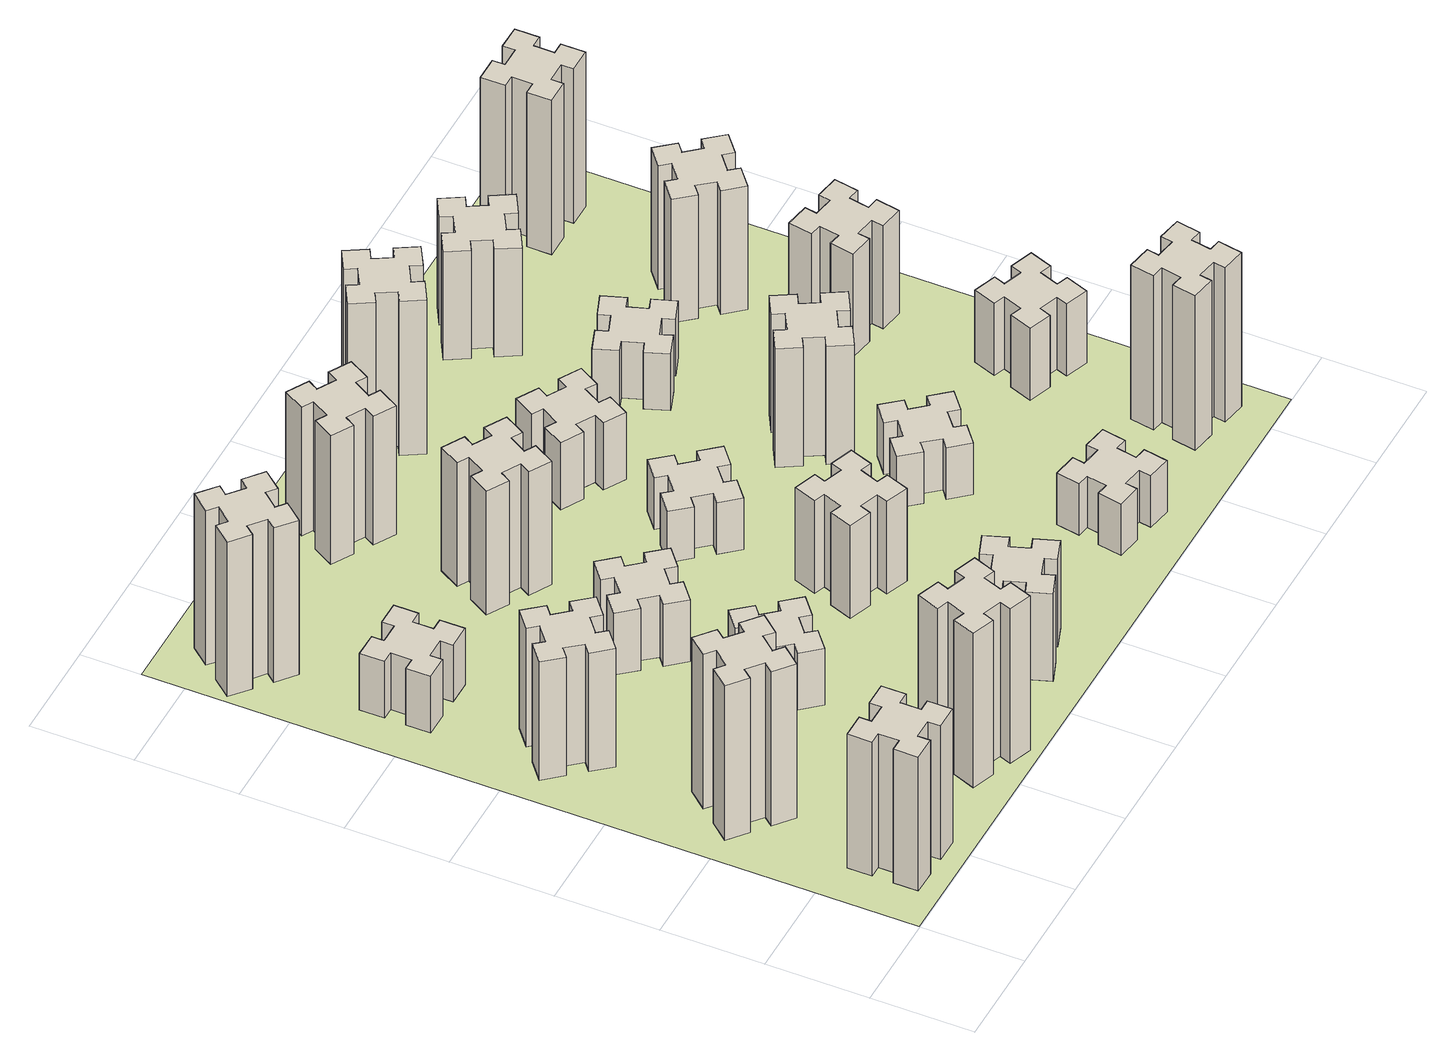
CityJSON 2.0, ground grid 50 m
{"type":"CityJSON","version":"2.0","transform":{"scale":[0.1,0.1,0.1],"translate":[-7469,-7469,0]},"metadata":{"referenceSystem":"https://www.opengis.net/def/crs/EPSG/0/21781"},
"CityObjects":{
"building1":{"type":"Building","attributes":{"class":"1000","function":"1000","usage":"1000","yearOfConstruction":2016,"roofType":"1000","measuredHeight":78,"storeysAboveGround":30,"storeysBelowGround":0},"geometry":[{"type":"Solid","lod":"1","boundaries":[[[[0,1,2,3,4,5,6,7,8,9,10,11,12,13,14,15,16,17,18,19]],[[17,16,20,21]],[[16,15,22,20]],[[15,14,23,22]],[[14,13,24,23]],[[13,12,25,24]],[[12,11,26,25]],[[11,10,27,26]],[[10,9,28,27]],[[9,8,29,28]],[[8,7,30,29]],[[7,6,31,30]],[[6,5,32,31]],[[5,4,33,32]],[[4,3,34,33]],[[3,2,35,34]],[[2,1,36,35]],[[1,0,37,36]],[[0,19,38,37]],[[19,18,39,38]],[[18,17,21,39]],[[24,25,26,27,28,29,30,31,32,33,34,35,36,37,38,39,21,20,22,23]]]]}]},
"building2":{"type":"Building","attributes":{"class":"1000","function":"1000","usage":"1000","yearOfConstruction":2016,"roofType":"1000","measuredHeight":90,"storeysAboveGround":30,"storeysBelowGround":0},"geometry":[{"type":"Solid","lod":"1","boundaries":[[[[40,41,42,43,44,45,46,47,48,49,50,51,52,53,54,55,56,57,58,59]],[[57,56,60,61]],[[56,55,62,60]],[[55,54,63,62]],[[54,53,64,63]],[[53,52,65,64]],[[52,51,66,65]],[[51,50,67,66]],[[50,49,68,67]],[[49,48,69,68]],[[48,47,70,69]],[[47,46,71,70]],[[46,45,72,71]],[[45,44,73,72]],[[44,43,74,73]],[[43,42,75,74]],[[42,41,76,75]],[[41,40,77,76]],[[40,59,78,77]],[[59,58,79,78]],[[58,57,61,79]],[[64,65,66,67,68,69,70,71,72,73,74,75,76,77,78,79,61,60,62,63]]]]}]},
"building3":{"type":"Building","attributes":{"class":"1000","function":"1000","usage":"1000","yearOfConstruction":2016,"roofType":"1000","measuredHeight":69,"storeysAboveGround":30,"storeysBelowGround":0},"geometry":[{"type":"Solid","lod":"1","boundaries":[[[[80,81,82,83,84,85,86,87,88,89,90,91,92,93,94,95,96,97,98,99]],[[97,96,100,101]],[[96,95,102,100]],[[95,94,103,102]],[[94,93,104,103]],[[93,92,105,104]],[[92,91,106,105]],[[91,90,107,106]],[[90,89,108,107]],[[89,88,109,108]],[[88,87,110,109]],[[87,86,111,110]],[[86,85,112,111]],[[85,84,113,112]],[[84,83,114,113]],[[83,82,115,114]],[[82,81,116,115]],[[81,80,117,116]],[[80,99,118,117]],[[99,98,119,118]],[[98,97,101,119]],[[104,105,106,107,108,109,110,111,112,113,114,115,116,117,118,119,101,100,102,103]]]]}]},
"building4":{"type":"Building","attributes":{"class":"1000","function":"1000","usage":"1000","yearOfConstruction":2016,"roofType":"1000","measuredHeight":33,"storeysAboveGround":30,"storeysBelowGround":0},"geometry":[{"type":"Solid","lod":"1","boundaries":[[[[120,121,122,123,124,125,126,127,128,129,130,131,132,133,134,135,136,137,138,139]],[[137,136,140,141]],[[136,135,142,140]],[[135,134,143,142]],[[134,133,144,143]],[[133,132,145,144]],[[132,131,146,145]],[[131,130,147,146]],[[130,129,148,147]],[[129,128,149,148]],[[128,127,150,149]],[[127,126,151,150]],[[126,125,152,151]],[[125,124,153,152]],[[124,123,154,153]],[[123,122,155,154]],[[122,121,156,155]],[[121,120,157,156]],[[120,139,158,157]],[[139,138,159,158]],[[138,137,141,159]],[[144,145,146,147,148,149,150,151,152,153,154,155,156,157,158,159,141,140,142,143]]]]}]},
"building5":{"type":"Building","attributes":{"class":"1000","function":"1000","usage":"1000","yearOfConstruction":2016,"roofType":"1000","measuredHeight":90,"storeysAboveGround":30,"storeysBelowGround":0},"geometry":[{"type":"Solid","lod":"1","boundaries":[[[[160,161,162,163,164,165,166,167,168,169,170,171,172,173,174,175,176,177,178,179]],[[177,176,180,181]],[[176,175,182,180]],[[175,174,183,182]],[[174,173,184,183]],[[173,172,185,184]],[[172,171,186,185]],[[171,170,187,186]],[[170,169,188,187]],[[169,168,189,188]],[[168,167,190,189]],[[167,166,191,190]],[[166,165,192,191]],[[165,164,193,192]],[[164,163,194,193]],[[163,162,195,194]],[[162,161,196,195]],[[161,160,197,196]],[[160,179,198,197]],[[179,178,199,198]],[[178,177,181,199]],[[184,185,186,187,188,189,190,191,192,193,194,195,196,197,198,199,181,180,182,183]]]]}]},
"building6":{"type":"Building","attributes":{"class":"1000","function":"1000","usage":"1000","yearOfConstruction":2016,"roofType":"1000","measuredHeight":90,"storeysAboveGround":30,"storeysBelowGround":0},"geometry":[{"type":"Solid","lod":"1","boundaries":[[[[200,201,202,203,204,205,206,207,208,209,210,211,212,213,214,215,216,217,218,219]],[[217,216,220,221]],[[216,215,222,220]],[[215,214,223,222]],[[214,213,224,223]],[[213,212,225,224]],[[212,211,226,225]],[[211,210,227,226]],[[210,209,228,227]],[[209,208,229,228]],[[208,207,230,229]],[[207,206,231,230]],[[206,205,232,231]],[[205,204,233,232]],[[204,203,234,233]],[[203,202,235,234]],[[202,201,236,235]],[[201,200,237,236]],[[200,219,238,237]],[[219,218,239,238]],[[218,217,221,239]],[[224,225,226,227,228,229,230,231,232,233,234,235,236,237,238,239,221,220,222,223]]]]}]},
"building7":{"type":"Building","attributes":{"class":"1000","function":"1000","usage":"1000","yearOfConstruction":2016,"roofType":"1000","measuredHeight":33,"storeysAboveGround":30,"storeysBelowGround":0},"geometry":[{"type":"Solid","lod":"1","boundaries":[[[[240,241,242,243,244,245,246,247,248,249,250,251,252,253,254,255,256,257,258,259]],[[257,256,260,261]],[[256,255,262,260]],[[255,254,263,262]],[[254,253,264,263]],[[253,252,265,264]],[[252,251,266,265]],[[251,250,267,266]],[[250,249,268,267]],[[249,248,269,268]],[[248,247,270,269]],[[247,246,271,270]],[[246,245,272,271]],[[245,244,273,272]],[[244,243,274,273]],[[243,242,275,274]],[[242,241,276,275]],[[241,240,277,276]],[[240,259,278,277]],[[259,258,279,278]],[[258,257,261,279]],[[264,265,266,267,268,269,270,271,272,273,274,275,276,277,278,279,261,260,262,263]]]]}]},
"building8":{"type":"Building","attributes":{"class":"1000","function":"1000","usage":"1000","yearOfConstruction":2016,"roofType":"1000","measuredHeight":36,"storeysAboveGround":30,"storeysBelowGround":0},"geometry":[{"type":"Solid","lod":"1","boundaries":[[[[280,281,282,283,284,285,286,287,288,289,290,291,292,293,294,295,296,297,298,299]],[[297,296,300,301]],[[296,295,302,300]],[[295,294,303,302]],[[294,293,304,303]],[[293,292,305,304]],[[292,291,306,305]],[[291,290,307,306]],[[290,289,308,307]],[[289,288,309,308]],[[288,287,310,309]],[[287,286,311,310]],[[286,285,312,311]],[[285,284,313,312]],[[284,283,314,313]],[[283,282,315,314]],[[282,281,316,315]],[[281,280,317,316]],[[280,299,318,317]],[[299,298,319,318]],[[298,297,301,319]],[[304,305,306,307,308,309,310,311,312,313,314,315,316,317,318,319,301,300,302,303]]]]}]},
"building9":{"type":"Building","attributes":{"class":"1000","function":"1000","usage":"1000","yearOfConstruction":2016,"roofType":"1000","measuredHeight":51,"storeysAboveGround":30,"storeysBelowGround":0},"geometry":[{"type":"Solid","lod":"1","boundaries":[[[[320,321,322,323,324,325,326,327,328,329,330,331,332,333,334,335,336,337,338,339]],[[337,336,340,341]],[[336,335,342,340]],[[335,334,343,342]],[[334,333,344,343]],[[333,332,345,344]],[[332,331,346,345]],[[331,330,347,346]],[[330,329,348,347]],[[329,328,349,348]],[[328,327,350,349]],[[327,326,351,350]],[[326,325,352,351]],[[325,324,353,352]],[[324,323,354,353]],[[323,322,355,354]],[[322,321,356,355]],[[321,320,357,356]],[[320,339,358,357]],[[339,338,359,358]],[[338,337,341,359]],[[344,345,346,347,348,349,350,351,352,353,354,355,356,357,358,359,341,340,342,343]]]]}]},
"building10":{"type":"Building","attributes":{"class":"1000","function":"1000","usage":"1000","yearOfConstruction":2016,"roofType":"1000","measuredHeight":72,"storeysAboveGround":30,"storeysBelowGround":0},"geometry":[{"type":"Solid","lod":"1","boundaries":[[[[360,361,362,363,364,365,366,367,368,369,370,371,372,373,374,375,376,377,378,379]],[[377,376,380,381]],[[376,375,382,380]],[[375,374,383,382]],[[374,373,384,383]],[[373,372,385,384]],[[372,371,386,385]],[[371,370,387,386]],[[370,369,388,387]],[[369,368,389,388]],[[368,367,390,389]],[[367,366,391,390]],[[366,365,392,391]],[[365,364,393,392]],[[364,363,394,393]],[[363,362,395,394]],[[362,361,396,395]],[[361,360,397,396]],[[360,379,398,397]],[[379,378,399,398]],[[378,377,381,399]],[[384,385,386,387,388,389,390,391,392,393,394,395,396,397,398,399,381,380,382,383]]]]}]},
"building11":{"type":"Building","attributes":{"class":"1000","function":"1000","usage":"1000","yearOfConstruction":2016,"roofType":"1000","measuredHeight":75,"storeysAboveGround":30,"storeysBelowGround":0},"geometry":[{"type":"Solid","lod":"1","boundaries":[[[[400,401,402,403,404,405,406,407,408,409,410,411,412,413,414,415,416,417,418,419]],[[417,416,420,421]],[[416,415,422,420]],[[415,414,423,422]],[[414,413,424,423]],[[413,412,425,424]],[[412,411,426,425]],[[411,410,427,426]],[[410,409,428,427]],[[409,408,429,428]],[[408,407,430,429]],[[407,406,431,430]],[[406,405,432,431]],[[405,404,433,432]],[[404,403,434,433]],[[403,402,435,434]],[[402,401,436,435]],[[401,400,437,436]],[[400,419,438,437]],[[419,418,439,438]],[[418,417,421,439]],[[424,425,426,427,428,429,430,431,432,433,434,435,436,437,438,439,421,420,422,423]]]]}]},
"building12":{"type":"Building","attributes":{"class":"1000","function":"1000","usage":"1000","yearOfConstruction":2016,"roofType":"1000","measuredHeight":54,"storeysAboveGround":30,"storeysBelowGround":0},"geometry":[{"type":"Solid","lod":"1","boundaries":[[[[440,441,442,443,444,445,446,447,448,449,450,451,452,453,454,455,456,457,458,459]],[[457,456,460,461]],[[456,455,462,460]],[[455,454,463,462]],[[454,453,464,463]],[[453,452,465,464]],[[452,451,466,465]],[[451,450,467,466]],[[450,449,468,467]],[[449,448,469,468]],[[448,447,470,469]],[[447,446,471,470]],[[446,445,472,471]],[[445,444,473,472]],[[444,443,474,473]],[[443,442,475,474]],[[442,441,476,475]],[[441,440,477,476]],[[440,459,478,477]],[[459,458,479,478]],[[458,457,461,479]],[[464,465,466,467,468,469,470,471,472,473,474,475,476,477,478,479,461,460,462,463]]]]}]},
"building13":{"type":"Building","attributes":{"class":"1000","function":"1000","usage":"1000","yearOfConstruction":2016,"roofType":"1000","measuredHeight":30,"storeysAboveGround":30,"storeysBelowGround":0},"geometry":[{"type":"Solid","lod":"1","boundaries":[[[[480,481,482,483,484,485,486,487,488,489,490,491,492,493,494,495,496,497,498,499]],[[497,496,500,501]],[[496,495,502,500]],[[495,494,503,502]],[[494,493,504,503]],[[493,492,505,504]],[[492,491,506,505]],[[491,490,507,506]],[[490,489,508,507]],[[489,488,509,508]],[[488,487,510,509]],[[487,486,511,510]],[[486,485,512,511]],[[485,484,513,512]],[[484,483,514,513]],[[483,482,515,514]],[[482,481,516,515]],[[481,480,517,516]],[[480,499,518,517]],[[499,498,519,518]],[[498,497,501,519]],[[504,505,506,507,508,509,510,511,512,513,514,515,516,517,518,519,501,500,502,503]]]]}]},
"building14":{"type":"Building","attributes":{"class":"1000","function":"1000","usage":"1000","yearOfConstruction":2016,"roofType":"1000","measuredHeight":39,"storeysAboveGround":30,"storeysBelowGround":0},"geometry":[{"type":"Solid","lod":"1","boundaries":[[[[520,521,522,523,524,525,526,527,528,529,530,531,532,533,534,535,536,537,538,539]],[[537,536,540,541]],[[536,535,542,540]],[[535,534,543,542]],[[534,533,544,543]],[[533,532,545,544]],[[532,531,546,545]],[[531,530,547,546]],[[530,529,548,547]],[[529,528,549,548]],[[528,527,550,549]],[[527,526,551,550]],[[526,525,552,551]],[[525,524,553,552]],[[524,523,554,553]],[[523,522,555,554]],[[522,521,556,555]],[[521,520,557,556]],[[520,539,558,557]],[[539,538,559,558]],[[538,537,541,559]],[[544,545,546,547,548,549,550,551,552,553,554,555,556,557,558,559,541,540,542,543]]]]}]},
"building15":{"type":"Building","attributes":{"class":"1000","function":"1000","usage":"1000","yearOfConstruction":2016,"roofType":"1000","measuredHeight":30,"storeysAboveGround":30,"storeysBelowGround":0},"geometry":[{"type":"Solid","lod":"1","boundaries":[[[[560,561,562,563,564,565,566,567,568,569,570,571,572,573,574,575,576,577,578,579]],[[577,576,580,581]],[[576,575,582,580]],[[575,574,583,582]],[[574,573,584,583]],[[573,572,585,584]],[[572,571,586,585]],[[571,570,587,586]],[[570,569,588,587]],[[569,568,589,588]],[[568,567,590,589]],[[567,566,591,590]],[[566,565,592,591]],[[565,564,593,592]],[[564,563,594,593]],[[563,562,595,594]],[[562,561,596,595]],[[561,560,597,596]],[[560,579,598,597]],[[579,578,599,598]],[[578,577,581,599]],[[584,585,586,587,588,589,590,591,592,593,594,595,596,597,598,599,581,580,582,583]]]]}]},
"building16":{"type":"Building","attributes":{"class":"1000","function":"1000","usage":"1000","yearOfConstruction":2016,"roofType":"1000","measuredHeight":90,"storeysAboveGround":30,"storeysBelowGround":0},"geometry":[{"type":"Solid","lod":"1","boundaries":[[[[600,601,602,603,604,605,606,607,608,609,610,611,612,613,614,615,616,617,618,619]],[[617,616,620,621]],[[616,615,622,620]],[[615,614,623,622]],[[614,613,624,623]],[[613,612,625,624]],[[612,611,626,625]],[[611,610,627,626]],[[610,609,628,627]],[[609,608,629,628]],[[608,607,630,629]],[[607,606,631,630]],[[606,605,632,631]],[[605,604,633,632]],[[604,603,634,633]],[[603,602,635,634]],[[602,601,636,635]],[[601,600,637,636]],[[600,619,638,637]],[[619,618,639,638]],[[618,617,621,639]],[[624,625,626,627,628,629,630,631,632,633,634,635,636,637,638,639,621,620,622,623]]]]}]},
"building17":{"type":"Building","attributes":{"class":"1000","function":"1000","usage":"1000","yearOfConstruction":2016,"roofType":"1000","measuredHeight":30,"storeysAboveGround":30,"storeysBelowGround":0},"geometry":[{"type":"Solid","lod":"1","boundaries":[[[[640,641,642,643,644,645,646,647,648,649,650,651,652,653,654,655,656,657,658,659]],[[657,656,660,661]],[[656,655,662,660]],[[655,654,663,662]],[[654,653,664,663]],[[653,652,665,664]],[[652,651,666,665]],[[651,650,667,666]],[[650,649,668,667]],[[649,648,669,668]],[[648,647,670,669]],[[647,646,671,670]],[[646,645,672,671]],[[645,644,673,672]],[[644,643,674,673]],[[643,642,675,674]],[[642,641,676,675]],[[641,640,677,676]],[[640,659,678,677]],[[659,658,679,678]],[[658,657,661,679]],[[664,665,666,667,668,669,670,671,672,673,674,675,676,677,678,679,661,660,662,663]]]]}]},
"building18":{"type":"Building","attributes":{"class":"1000","function":"1000","usage":"1000","yearOfConstruction":2016,"roofType":"1000","measuredHeight":69,"storeysAboveGround":30,"storeysBelowGround":0},"geometry":[{"type":"Solid","lod":"1","boundaries":[[[[680,681,682,683,684,685,686,687,688,689,690,691,692,693,694,695,696,697,698,699]],[[697,696,700,701]],[[696,695,702,700]],[[695,694,703,702]],[[694,693,704,703]],[[693,692,705,704]],[[692,691,706,705]],[[691,690,707,706]],[[690,689,708,707]],[[689,688,709,708]],[[688,687,710,709]],[[687,686,711,710]],[[686,685,712,711]],[[685,684,713,712]],[[684,683,714,713]],[[683,682,715,714]],[[682,681,716,715]],[[681,680,717,716]],[[680,699,718,717]],[[699,698,719,718]],[[698,697,701,719]],[[704,705,706,707,708,709,710,711,712,713,714,715,716,717,718,719,701,700,702,703]]]]}]},
"building19":{"type":"Building","attributes":{"class":"1000","function":"1000","usage":"1000","yearOfConstruction":2016,"roofType":"1000","measuredHeight":33,"storeysAboveGround":30,"storeysBelowGround":0},"geometry":[{"type":"Solid","lod":"1","boundaries":[[[[720,721,722,723,724,725,726,727,728,729,730,731,732,733,734,735,736,737,738,739]],[[737,736,740,741]],[[736,735,742,740]],[[735,734,743,742]],[[734,733,744,743]],[[733,732,745,744]],[[732,731,746,745]],[[731,730,747,746]],[[730,729,748,747]],[[729,728,749,748]],[[728,727,750,749]],[[727,726,751,750]],[[726,725,752,751]],[[725,724,753,752]],[[724,723,754,753]],[[723,722,755,754]],[[722,721,756,755]],[[721,720,757,756]],[[720,739,758,757]],[[739,738,759,758]],[[738,737,741,759]],[[744,745,746,747,748,749,750,751,752,753,754,755,756,757,758,759,741,740,742,743]]]]}]},
"building20":{"type":"Building","attributes":{"class":"1000","function":"1000","usage":"1000","yearOfConstruction":2016,"roofType":"1000","measuredHeight":90,"storeysAboveGround":30,"storeysBelowGround":0},"geometry":[{"type":"Solid","lod":"1","boundaries":[[[[760,761,762,763,764,765,766,767,768,769,770,771,772,773,774,775,776,777,778,779]],[[777,776,780,781]],[[776,775,782,780]],[[775,774,783,782]],[[774,773,784,783]],[[773,772,785,784]],[[772,771,786,785]],[[771,770,787,786]],[[770,769,788,787]],[[769,768,789,788]],[[768,767,790,789]],[[767,766,791,790]],[[766,765,792,791]],[[765,764,793,792]],[[764,763,794,793]],[[763,762,795,794]],[[762,761,796,795]],[[761,760,797,796]],[[760,779,798,797]],[[779,778,799,798]],[[778,777,781,799]],[[784,785,786,787,788,789,790,791,792,793,794,795,796,797,798,799,781,780,782,783]]]]}]},
"building21":{"type":"Building","attributes":{"class":"1000","function":"1000","usage":"1000","yearOfConstruction":2016,"roofType":"1000","measuredHeight":63,"storeysAboveGround":30,"storeysBelowGround":0},"geometry":[{"type":"Solid","lod":"1","boundaries":[[[[800,801,802,803,804,805,806,807,808,809,810,811,812,813,814,815,816,817,818,819]],[[817,816,820,821]],[[816,815,822,820]],[[815,814,823,822]],[[814,813,824,823]],[[813,812,825,824]],[[812,811,826,825]],[[811,810,827,826]],[[810,809,828,827]],[[809,808,829,828]],[[808,807,830,829]],[[807,806,831,830]],[[806,805,832,831]],[[805,804,833,832]],[[804,803,834,833]],[[803,802,835,834]],[[802,801,836,835]],[[801,800,837,836]],[[800,819,838,837]],[[819,818,839,838]],[[818,817,821,839]],[[824,825,826,827,828,829,830,831,832,833,834,835,836,837,838,839,821,820,822,823]]]]}]},
"building22":{"type":"Building","attributes":{"class":"1000","function":"1000","usage":"1000","yearOfConstruction":2016,"roofType":"1000","measuredHeight":42,"storeysAboveGround":30,"storeysBelowGround":0},"geometry":[{"type":"Solid","lod":"1","boundaries":[[[[840,841,842,843,844,845,846,847,848,849,850,851,852,853,854,855,856,857,858,859]],[[857,856,860,861]],[[856,855,862,860]],[[855,854,863,862]],[[854,853,864,863]],[[853,852,865,864]],[[852,851,866,865]],[[851,850,867,866]],[[850,849,868,867]],[[849,848,869,868]],[[848,847,870,869]],[[847,846,871,870]],[[846,845,872,871]],[[845,844,873,872]],[[844,843,874,873]],[[843,842,875,874]],[[842,841,876,875]],[[841,840,877,876]],[[840,859,878,877]],[[859,858,879,878]],[[858,857,861,879]],[[864,865,866,867,868,869,870,871,872,873,874,875,876,877,878,879,861,860,862,863]]]]}]},
"building23":{"type":"Building","attributes":{"class":"1000","function":"1000","usage":"1000","yearOfConstruction":2016,"roofType":"1000","measuredHeight":60,"storeysAboveGround":30,"storeysBelowGround":0},"geometry":[{"type":"Solid","lod":"1","boundaries":[[[[880,881,882,883,884,885,886,887,888,889,890,891,892,893,894,895,896,897,898,899]],[[897,896,900,901]],[[896,895,902,900]],[[895,894,903,902]],[[894,893,904,903]],[[893,892,905,904]],[[892,891,906,905]],[[891,890,907,906]],[[890,889,908,907]],[[889,888,909,908]],[[888,887,910,909]],[[887,886,911,910]],[[886,885,912,911]],[[885,884,913,912]],[[884,883,914,913]],[[883,882,915,914]],[[882,881,916,915]],[[881,880,917,916]],[[880,899,918,917]],[[899,898,919,918]],[[898,897,901,919]],[[904,905,906,907,908,909,910,911,912,913,914,915,916,917,918,919,901,900,902,903]]]]}]},
"building24":{"type":"Building","attributes":{"class":"1000","function":"1000","usage":"1000","yearOfConstruction":2016,"roofType":"1000","measuredHeight":72,"storeysAboveGround":30,"storeysBelowGround":0},"geometry":[{"type":"Solid","lod":"1","boundaries":[[[[920,921,922,923,924,925,926,927,928,929,930,931,932,933,934,935,936,937,938,939]],[[937,936,940,941]],[[936,935,942,940]],[[935,934,943,942]],[[934,933,944,943]],[[933,932,945,944]],[[932,931,946,945]],[[931,930,947,946]],[[930,929,948,947]],[[929,928,949,948]],[[928,927,950,949]],[[927,926,951,950]],[[926,925,952,951]],[[925,924,953,952]],[[924,923,954,953]],[[923,922,955,954]],[[922,921,956,955]],[[921,920,957,956]],[[920,939,958,957]],[[939,938,959,958]],[[938,937,941,959]],[[944,945,946,947,948,949,950,951,952,953,954,955,956,957,958,959,941,940,942,943]]]]}]},
"building25":{"type":"Building","attributes":{"class":"1000","function":"1000","usage":"1000","yearOfConstruction":2016,"roofType":"1000","measuredHeight":90,"storeysAboveGround":30,"storeysBelowGround":0},"geometry":[{"type":"Solid","lod":"1","boundaries":[[[[960,961,962,963,964,965,966,967,968,969,970,971,972,973,974,975,976,977,978,979]],[[977,976,980,981]],[[976,975,982,980]],[[975,974,983,982]],[[974,973,984,983]],[[973,972,985,984]],[[972,971,986,985]],[[971,970,987,986]],[[970,969,988,987]],[[969,968,989,988]],[[968,967,990,989]],[[967,966,991,990]],[[966,965,992,991]],[[965,964,993,992]],[[964,963,994,993]],[[963,962,995,994]],[[962,961,996,995]],[[961,960,997,996]],[[960,979,998,997]],[[979,978,999,998]],[[978,977,981,999]],[[984,985,986,987,988,989,990,991,992,993,994,995,996,997,998,999,981,980,982,983]]]]}]},
"landuse1":{"type":"LandUse","attributes":{"name":"plot1","function":"1010"},"geometry":[{"type":"MultiSurface","lod":"1","boundaries":[[[1000,1001,1002,1003]]]}]}
},
"vertices":[
[265,325,0],[265,225,0],[205,225,0],[205,105,0],[325,105,0],[325,165,0],[425,165,0],[425,105,0],[545,105,0],[545,225,0],[485,225,0],[485,325,0],[545,325,0],[545,445,0],[425,445,0],[425,385,0],[325,385,0],[325,445,0],[205,445,0],[205,325,0],[325,385,780],[325,445,780],[425,385,780],[425,445,780],[545,445,780],[545,325,780],[485,325,780],[485,225,780],[545,225,780],[545,105,780],[425,105,780],[425,165,780],[325,165,780],[325,105,780],[205,105,780],[205,225,780],[265,225,780],[265,325,780],[205,325,780],[205,445,780],
[484,1067,0],[408,1132,0],[446,1178,0],[354,1255,0],[277,1163,0],[323,1124,0],[259,1048,0],[213,1086,0],[136,994,0],[228,917,0],[266,963,0],[343,899,0],[304,853,0],[396,776,0],[473,868,0],[427,906,0],[492,983,0],[538,944,0],[615,1036,0],[523,1113,0],[492,983,900],[538,944,900],[427,906,900],[473,868,900],[396,776,900],[304,853,900],[343,899,900],[266,963,900],[228,917,900],[136,994,900],[213,1086,900],[259,1048,900],[323,1124,900],[277,1163,900],[354,1255,900],[446,1178,900],[408,1132,900],[484,1067,900],[523,1113,900],[615,1036,900],
[492,1888,0],[427,1964,0],[473,2003,0],[396,2095,0],[304,2018,0],[343,1972,0],[266,1907,0],[228,1953,0],[136,1876,0],[213,1784,0],[259,1823,0],[323,1746,0],[277,1708,0],[354,1616,0],[446,1693,0],[408,1739,0],[484,1803,0],[523,1757,0],[615,1834,0],[538,1926,0],[484,1803,690],[523,1757,690],[408,1739,690],[446,1693,690],[354,1616,690],[277,1708,690],[323,1746,690],[259,1823,690],[213,1784,690],[136,1876,690],[228,1953,690],[266,1907,690],[343,1972,690],[304,2018,690],[396,2095,690],[473,2003,690],[427,1964,690],[492,1888,690],[538,1926,690],[615,1834,690],
[485,2545,0],[485,2645,0],[545,2645,0],[545,2765,0],[425,2765,0],[425,2705,0],[325,2705,0],[325,2765,0],[205,2765,0],[205,2645,0],[265,2645,0],[265,2545,0],[205,2545,0],[205,2425,0],[325,2425,0],[325,2485,0],[425,2485,0],[425,2425,0],[545,2425,0],[545,2545,0],[425,2485,330],[425,2425,330],[325,2485,330],[325,2425,330],[205,2425,330],[205,2545,330],[265,2545,330],[265,2645,330],[205,2645,330],[205,2765,330],[325,2765,330],[325,2705,330],[425,2705,330],[425,2765,330],[545,2765,330],[545,2645,330],[485,2645,330],[485,2545,330],[545,2545,330],[545,2425,330],
[1029,360,0],[995,266,0],[939,287,0],[897,174,0],[1010,133,0],[1031,189,0],[1125,155,0],[1104,99,0],[1217,57,0],[1258,170,0],[1202,191,0],[1236,285,0],[1292,264,0],[1333,377,0],[1220,418,0],[1200,362,0],[1106,396,0],[1127,452,0],[1014,493,0],[973,380,0],[1106,396,900],[1127,452,900],[1200,362,900],[1220,418,900],[1333,377,900],[1292,264,900],[1236,285,900],[1202,191,900],[1258,170,900],[1217,57,900],[1104,99,900],[1125,155,900],[1031,189,900],[1010,133,900],[897,174,900],[939,287,900],[995,266,900],[1029,360,900],[973,380,900],[1014,493,900],
[384,3387,0],[308,3452,0],[346,3498,0],[254,3575,0],[177,3483,0],[223,3444,0],[159,3368,0],[113,3406,0],[36,3314,0],[128,3237,0],[166,3283,0],[243,3219,0],[204,3173,0],[296,3096,0],[373,3188,0],[327,3226,0],[392,3303,0],[438,3264,0],[515,3356,0],[423,3433,0],[392,3303,900],[438,3264,900],[327,3226,900],[373,3188,900],[296,3096,900],[204,3173,900],[243,3219,900],[166,3283,900],[128,3237,900],[36,3314,900],[113,3406,900],[159,3368,900],[223,3444,900],[177,3483,900],[254,3575,900],[346,3498,900],[308,3452,900],[384,3387,900],[423,3433,900],[515,3356,900],
[1083,1332,0],[1006,1267,0],[968,1313,0],[876,1236,0],[953,1144,0],[999,1183,0],[1063,1106,0],[1017,1068,0],[1094,976,0],[1186,1053,0],[1148,1099,0],[1224,1163,0],[1263,1117,0],[1355,1194,0],[1278,1286,0],[1232,1248,0],[1167,1324,0],[1213,1363,0],[1136,1455,0],[1044,1378,0],[1167,1324,330],[1213,1363,330],[1232,1248,330],[1278,1286,330],[1355,1194,330],[1263,1117,330],[1224,1163,330],[1148,1099,330],[1186,1053,330],[1094,976,330],[1017,1068,330],[1063,1106,330],[999,1183,330],[953,1144,330],[876,1236,330],[968,1313,330],[1006,1267,330],[1083,1332,330],[1044,1378,330],[1136,1455,330],
[1083,1972,0],[1006,1907,0],[968,1953,0],[876,1876,0],[953,1784,0],[999,1823,0],[1063,1746,0],[1017,1708,0],[1094,1616,0],[1186,1693,0],[1148,1739,0],[1224,1803,0],[1263,1757,0],[1355,1834,0],[1278,1926,0],[1232,1888,0],[1167,1964,0],[1213,2003,0],[1136,2095,0],[1044,2018,0],[1167,1964,360],[1213,2003,360],[1232,1888,360],[1278,1926,360],[1355,1834,360],[1263,1757,360],[1224,1803,360],[1148,1739,360],[1186,1693,360],[1094,1616,360],[1017,1708,360],[1063,1746,360],[999,1823,360],[953,1784,360],[876,1876,360],[968,1953,360],[1006,1907,360],[1083,1972,360],[1044,2018,360],[1136,2095,360],
[1765,496,0],[1671,462,0],[1650,518,0],[1537,477,0],[1579,364,0],[1635,385,0],[1669,291,0],[1613,270,0],[1654,157,0],[1767,199,0],[1746,255,0],[1840,289,0],[1860,233,0],[1973,274,0],[1932,387,0],[1876,366,0],[1842,460,0],[1898,480,0],[1857,593,0],[1744,552,0],[1842,460,510],[1898,480,510],[1876,366,510],[1932,387,510],[1973,274,510],[1860,233,510],[1840,289,510],[1746,255,510],[1767,199,510],[1654,157,510],[1613,270,510],[1669,291,510],[1635,385,510],[1579,364,510],[1537,477,510],[1650,518,510],[1671,462,510],[1765,496,510],[1744,552,510],[1857,593,510],
[1314,2666,0],[1227,2716,0],[1257,2768,0],[1153,2828,0],[1093,2724,0],[1145,2694,0],[1095,2607,0],[1043,2637,0],[983,2533,0],[1087,2473,0],[1117,2525,0],[1204,2475,0],[1174,2423,0],[1278,2363,0],[1338,2467,0],[1286,2497,0],[1336,2584,0],[1388,2554,0],[1448,2658,0],[1344,2718,0],[1336,2584,720],[1388,2554,720],[1286,2497,720],[1338,2467,720],[1278,2363,720],[1174,2423,720],[1204,2475,720],[1117,2525,720],[1087,2473,720],[983,2533,720],[1043,2637,720],[1095,2607,720],[1145,2694,720],[1093,2724,720],[1153,2828,720],[1257,2768,720],[1227,2716,720],[1314,2666,720],[1344,2718,720],[1448,2658,720],
[1314,3406,0],[1227,3456,0],[1257,3508,0],[1153,3568,0],[1093,3464,0],[1145,3434,0],[1095,3347,0],[1043,3377,0],[983,3273,0],[1087,3213,0],[1117,3265,0],[1204,3215,0],[1174,3163,0],[1278,3103,0],[1338,3207,0],[1286,3237,0],[1336,3324,0],[1388,3294,0],[1448,3398,0],[1344,3458,0],[1336,3324,750],[1388,3294,750],[1286,3237,750],[1338,3207,750],[1278,3103,750],[1174,3163,750],[1204,3215,750],[1117,3265,750],[1087,3213,750],[983,3273,750],[1043,3377,750],[1095,3347,750],[1145,3434,750],[1093,3464,750],[1153,3568,750],[1257,3508,750],[1227,3456,750],[1314,3406,750],[1344,3458,750],[1448,3398,750],
[1769,1300,0],[1735,1206,0],[1679,1227,0],[1637,1114,0],[1750,1073,0],[1771,1129,0],[1865,1095,0],[1844,1039,0],[1957,997,0],[1998,1110,0],[1942,1131,0],[1976,1225,0],[2032,1204,0],[2073,1317,0],[1960,1358,0],[1940,1302,0],[1846,1336,0],[1867,1392,0],[1754,1433,0],[1713,1320,0],[1846,1336,540],[1867,1392,540],[1940,1302,540],[1960,1358,540],[2073,1317,540],[2032,1204,540],[1976,1225,540],[1942,1131,540],[1998,1110,540],[1957,997,540],[1844,1039,540],[1865,1095,540],[1771,1129,540],[1750,1073,540],[1637,1114,540],[1679,1227,540],[1735,1206,540],[1769,1300,540],[1713,1320,540],[1754,1433,540],
[1972,1988,0],[1907,2064,0],[1953,2103,0],[1876,2195,0],[1784,2118,0],[1823,2072,0],[1746,2007,0],[1708,2053,0],[1616,1976,0],[1693,1884,0],[1739,1923,0],[1803,1846,0],[1757,1808,0],[1834,1716,0],[1926,1793,0],[1888,1839,0],[1964,1903,0],[2003,1857,0],[2095,1934,0],[2018,2026,0],[1964,1903,300],[2003,1857,300],[1888,1839,300],[1926,1793,300],[1834,1716,300],[1757,1808,300],[1803,1846,300],[1739,1923,300],[1693,1884,300],[1616,1976,300],[1708,2053,300],[1746,2007,300],[1823,2072,300],[1784,2118,300],[1876,2195,300],[1953,2103,300],[1907,2064,300],[1972,1988,300],[2018,2026,300],[2095,1934,300],
[2026,2497,0],[2076,2584,0],[2128,2554,0],[2188,2658,0],[2084,2718,0],[2054,2666,0],[1967,2716,0],[1997,2768,0],[1893,2828,0],[1833,2724,0],[1885,2694,0],[1835,2607,0],[1783,2637,0],[1723,2533,0],[1827,2473,0],[1857,2525,0],[1944,2475,0],[1914,2423,0],[2018,2363,0],[2078,2467,0],[1944,2475,390],[1914,2423,390],[1857,2525,390],[1827,2473,390],[1723,2533,390],[1783,2637,390],[1835,2607,390],[1885,2694,390],[1833,2724,390],[1893,2828,390],[1997,2768,390],[1967,2716,390],[2054,2666,390],[2084,2718,390],[2188,2658,390],[2128,2554,390],[2076,2584,390],[2026,2497,390],[2078,2467,390],[2018,2363,390],
[2596,444,0],[2578,345,0],[2519,356,0],[2498,237,0],[2617,217,0],[2627,276,0],[2725,258,0],[2715,199,0],[2833,178,0],[2854,297,0],[2795,307,0],[2812,405,0],[2871,395,0],[2892,513,0],[2774,534,0],[2764,475,0],[2665,492,0],[2676,551,0],[2557,572,0],[2537,454,0],[2665,492,300],[2676,551,300],[2764,475,300],[2774,534,300],[2892,513,300],[2871,395,300],[2812,405,300],[2795,307,300],[2854,297,300],[2833,178,300],[2715,199,300],[2725,258,300],[2627,276,300],[2617,217,300],[2498,237,300],[2519,356,300],[2578,345,300],[2596,444,300],[2537,454,300],[2557,572,300],
[1844,3556,0],[1757,3506,0],[1727,3558,0],[1623,3498,0],[1683,3394,0],[1735,3424,0],[1785,3337,0],[1733,3307,0],[1793,3203,0],[1897,3263,0],[1867,3315,0],[1954,3365,0],[1984,3313,0],[2088,3373,0],[2028,3477,0],[1976,3447,0],[1926,3534,0],[1978,3564,0],[1918,3668,0],[1814,3608,0],[1926,3534,900],[1978,3564,900],[1976,3447,900],[2028,3477,900],[2088,3373,900],[1984,3313,900],[1954,3365,900],[1867,3315,900],[1897,3263,900],[1793,3203,900],[1733,3307,900],[1785,3337,900],[1735,3424,900],[1683,3394,900],[1623,3498,900],[1727,3558,900],[1757,3506,900],[1844,3556,900],[1814,3608,900],[1918,3668,900],
[2628,1099,0],[2704,1163,0],[2743,1117,0],[2835,1194,0],[2758,1286,0],[2712,1248,0],[2647,1324,0],[2693,1363,0],[2616,1455,0],[2524,1378,0],[2563,1332,0],[2486,1267,0],[2448,1313,0],[2356,1236,0],[2433,1144,0],[2479,1183,0],[2543,1106,0],[2497,1068,0],[2574,976,0],[2666,1053,0],[2543,1106,300],[2497,1068,300],[2479,1183,300],[2433,1144,300],[2356,1236,300],[2448,1313,300],[2486,1267,300],[2563,1332,300],[2524,1378,300],[2616,1455,300],[2693,1363,300],[2647,1324,300],[2712,1248,300],[2758,1286,300],[2835,1194,300],[2743,1117,300],[2704,1163,300],[2628,1099,300],[2666,1053,300],[2574,976,300],
[2475,1744,0],[2525,1657,0],[2473,1627,0],[2533,1523,0],[2637,1583,0],[2607,1635,0],[2694,1685,0],[2724,1633,0],[2828,1693,0],[2768,1797,0],[2716,1767,0],[2666,1854,0],[2718,1884,0],[2658,1988,0],[2554,1928,0],[2584,1876,0],[2497,1826,0],[2467,1878,0],[2363,1818,0],[2423,1714,0],[2497,1826,690],[2467,1878,690],[2584,1876,690],[2554,1928,690],[2658,1988,690],[2718,1884,690],[2666,1854,690],[2716,1767,690],[2768,1797,690],[2828,1693,690],[2724,1633,690],[2694,1685,690],[2607,1635,690],[2637,1583,690],[2533,1523,690],[2473,1627,690],[2525,1657,690],[2475,1744,690],[2423,1714,690],[2363,1818,690],
[2586,2475,0],[2680,2509,0],[2700,2453,0],[2813,2494,0],[2772,2607,0],[2716,2586,0],[2682,2680,0],[2738,2700,0],[2697,2813,0],[2584,2772,0],[2605,2716,0],[2511,2682,0],[2490,2738,0],[2377,2697,0],[2419,2584,0],[2475,2605,0],[2509,2511,0],[2453,2490,0],[2494,2377,0],[2607,2419,0],[2509,2511,330],[2453,2490,330],[2475,2605,330],[2419,2584,330],[2377,2697,330],[2490,2738,330],[2511,2682,330],[2605,2716,330],[2584,2772,330],[2697,2813,330],[2738,2700,330],[2682,2680,330],[2716,2586,330],[2772,2607,330],[2813,2494,330],[2700,2453,330],[2680,2509,330],[2586,2475,330],[2607,2419,330],[2494,2377,330],
[3504,475,0],[3405,492,0],[3416,551,0],[3297,572,0],[3277,454,0],[3336,444,0],[3318,345,0],[3259,356,0],[3238,237,0],[3357,217,0],[3367,276,0],[3465,258,0],[3455,199,0],[3573,178,0],[3594,297,0],[3535,307,0],[3552,405,0],[3611,395,0],[3632,513,0],[3514,534,0],[3552,405,900],[3611,395,900],[3535,307,900],[3594,297,900],[3573,178,900],[3455,199,900],[3465,258,900],[3367,276,900],[3357,217,900],[3238,237,900],[3259,356,900],[3318,345,900],[3336,444,900],[3277,454,900],[3297,572,900],[3416,551,900],[3405,492,900],[3504,475,900],[3514,534,900],[3632,513,900],
[2716,3347,0],[2666,3434,0],[2718,3464,0],[2658,3568,0],[2554,3508,0],[2584,3456,0],[2497,3406,0],[2467,3458,0],[2363,3398,0],[2423,3294,0],[2475,3324,0],[2525,3237,0],[2473,3207,0],[2533,3103,0],[2637,3163,0],[2607,3215,0],[2694,3265,0],[2724,3213,0],[2828,3273,0],[2768,3377,0],[2694,3265,630],[2724,3213,630],[2607,3215,630],[2637,3163,630],[2533,3103,630],[2473,3207,630],[2525,3237,630],[2475,3324,630],[2423,3294,630],[2363,3398,630],[2467,3458,630],[2497,3406,630],[2584,3456,630],[2554,3508,630],[2658,3568,630],[2718,3464,630],[2666,3434,630],[2716,3347,630],[2768,3377,630],[2828,3273,630],
[3351,1029,0],[3445,995,0],[3424,939,0],[3537,897,0],[3578,1010,0],[3522,1031,0],[3556,1125,0],[3612,1104,0],[3653,1217,0],[3540,1258,0],[3520,1202,0],[3426,1236,0],[3447,1292,0],[3334,1333,0],[3293,1220,0],[3349,1200,0],[3315,1106,0],[3259,1127,0],[3217,1014,0],[3330,973,0],[3315,1106,420],[3259,1127,420],[3349,1200,420],[3293,1220,420],[3334,1333,420],[3447,1292,420],[3426,1236,420],[3520,1202,420],[3540,1258,420],[3653,1217,420],[3612,1104,420],[3556,1125,420],[3522,1031,420],[3578,1010,420],[3537,897,420],[3424,939,420],[3445,995,420],[3351,1029,420],[3330,973,420],[3217,1014,420],
[3267,1856,0],[3365,1838,0],[3355,1779,0],[3473,1758,0],[3494,1877,0],[3435,1887,0],[3452,1985,0],[3511,1975,0],[3532,2093,0],[3414,2114,0],[3404,2055,0],[3305,2072,0],[3316,2131,0],[3197,2152,0],[3177,2034,0],[3236,2024,0],[3218,1925,0],[3159,1936,0],[3138,1817,0],[3257,1797,0],[3218,1925,600],[3159,1936,600],[3236,2024,600],[3177,2034,600],[3197,2152,600],[3316,2131,600],[3305,2072,600],[3404,2055,600],[3414,2114,600],[3532,2093,600],[3511,1975,600],[3452,1985,600],[3435,1887,600],[3494,1877,600],[3473,1758,600],[3355,1779,600],[3365,1838,600],[3267,1856,600],[3257,1797,600],[3138,1817,600],
[3119,2563,0],[3183,2486,0],[3137,2448,0],[3214,2356,0],[3306,2433,0],[3268,2479,0],[3344,2543,0],[3383,2497,0],[3475,2574,0],[3398,2666,0],[3352,2628,0],[3287,2704,0],[3333,2743,0],[3256,2835,0],[3164,2758,0],[3203,2712,0],[3126,2647,0],[3088,2693,0],[2996,2616,0],[3073,2524,0],[3126,2647,720],[3088,2693,720],[3203,2712,720],[3164,2758,720],[3256,2835,720],[3333,2743,720],[3287,2704,720],[3352,2628,720],[3398,2666,720],[3475,2574,720],[3383,2497,720],[3344,2543,720],[3268,2479,720],[3306,2433,720],[3214,2356,720],[3137,2448,720],[3183,2486,720],[3119,2563,720],[3073,2524,720],[2996,2616,720],
[3285,3325,0],[3385,3325,0],[3385,3265,0],[3505,3265,0],[3505,3385,0],[3445,3385,0],[3445,3485,0],[3505,3485,0],[3505,3605,0],[3385,3605,0],[3385,3545,0],[3285,3545,0],[3285,3605,0],[3165,3605,0],[3165,3485,0],[3225,3485,0],[3225,3385,0],[3165,3385,0],[3165,3265,0],[3285,3265,0],[3225,3385,900],[3165,3385,900],[3225,3485,900],[3165,3485,900],[3165,3605,900],[3285,3605,900],[3285,3545,900],[3385,3545,900],[3385,3605,900],[3505,3605,900],[3505,3485,900],[3445,3485,900],[3445,3385,900],[3505,3385,900],[3505,3265,900],[3385,3265,900],[3385,3325,900],[3285,3325,900],[3285,3265,900],[3165,3265,900],
[5,3705,0],[3705,3705,0],[3705,5,0],[5,5,0]
]}
